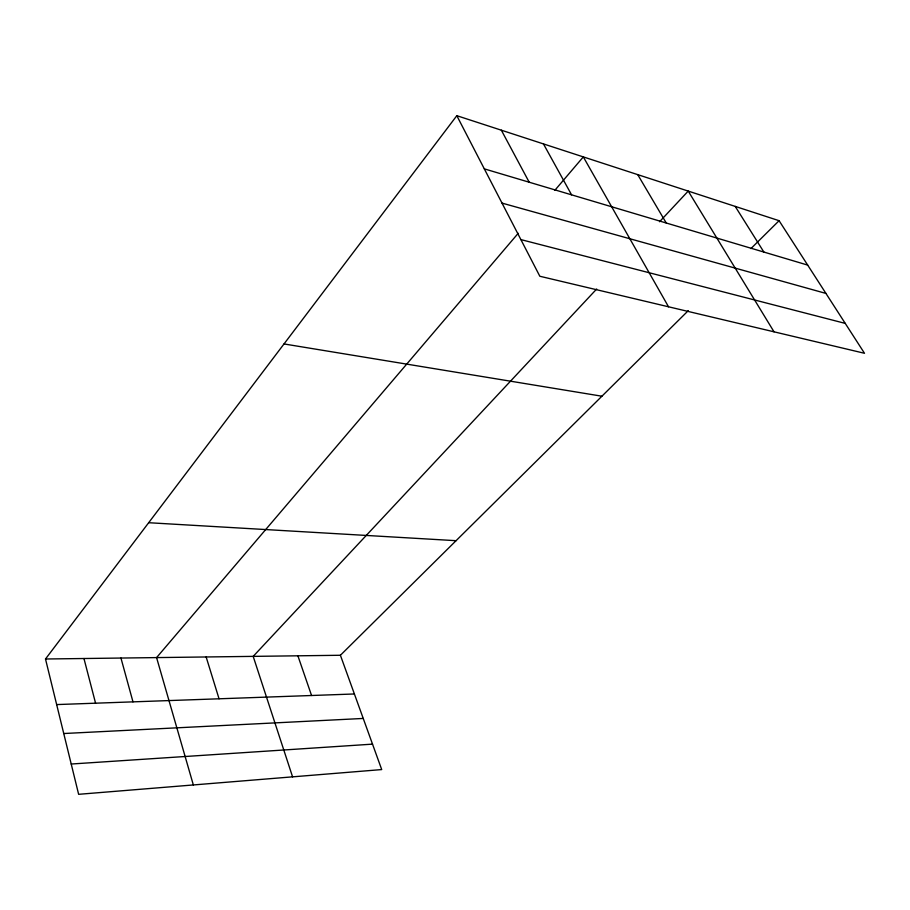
<?xml version="1.0" encoding="UTF-8"?>
<svg xmlns="http://www.w3.org/2000/svg" width="910" height="910" viewBox="0 0 910 910"><rect width="100%" height="100%" fill="white"/><g stroke="black" fill="none" stroke-linecap="round" stroke-linejoin="round"><path stroke-width="1.36" d="M688.29 310.64L340.408 655.268L381.711 769.576L78.635 794.316L45.5 658.999L456.82 115.684L779.085 220.698L864.5 353.285L539.835 276.253L456.82 115.684M518.222 233.279L156.577 657.6L193.341 784.955M554.816 190.349L583.31 156.907L668.52 306.784M596.676 289.005L253.185 656.372L292.576 776.856M659.557 221.744L688.222 191.089L774.012 331.809M750.921 248.601L779.085 220.698M71.219 764.025L372.52 744.141M63.745 733.528L363.238 718.445M56.659 704.579L354.388 693.977M45.5 658.999L340.408 655.268M148.671 522.715L456.069 540.688M284.011 343.946L601.908 396.214M520.884 239.592L845.242 323.391M502.013 203.101L825.927 293.418M484.313 168.862L807.682 265.094M735.223 206.411L763.877 252.059M637.717 174.629L666.256 223.007M543.452 143.916L571.582 194.831M501.342 130.187L529.199 182.216M297.888 655.803L311.561 695.502M206.149 656.963L219.048 698.8M120.95 658.044L132.985 701.86M83.947 658.51L95.573 703.202"/></g></svg>
